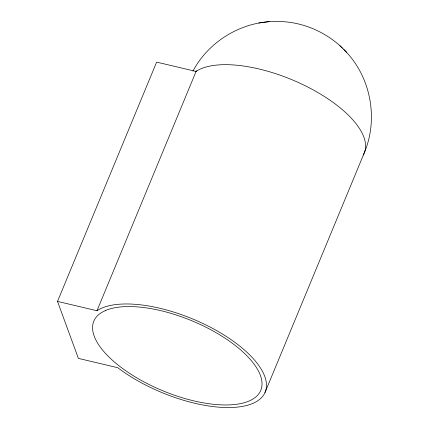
<?xml version="1.0" encoding="UTF-8"?>
<svg xmlns="http://www.w3.org/2000/svg" width="429" height="429" viewBox="0 0 429 429"><rect width="100%" height="100%" fill="white"/><g stroke="black" fill="none" stroke-linecap="round" stroke-linejoin="round"><path stroke-width="0.64" d="M57.518 301.405L96.97 310.735L97.785 310.146A95.109 39.892 22.5 0 1 223.868 334.91A95.109 39.892 22.5 0 1 249.415 404.681A95.109 39.892 22.5 0 1 119.283 368.854L117.836 367.723L78.384 358.392L57.518 301.405L156.633 62.114L196.085 71.445L196.9 70.849M96.97 310.735L196.085 71.445M264.961 392.615L364.082 153.319C378.914 118.763 370.758 75.836 343.801 49.533M192.927 71.101C209.325 40.181 243.951 20.12 278.947 21.493C304.52 21.884 329.477 33.542 346.68 52.392M269.219 21.638L258.875 22.994M339.913 45.699L342.396 48.166M195.833 71.53A95.109 39.892 22.5 0 1 305.947 86.111A95.109 39.892 22.5 0 1 363.202 155.008M105.748 310.403L101.759 312.425A90.353 37.897 22.5 0 0 122.185 368.2L128.55 372.667A90.353 37.897 22.5 0 0 247.356 401.7A90.353 37.897 22.5 0 0 223.809 337.392A90.353 37.897 22.5 0 0 105.748 310.403"/></g></svg>
